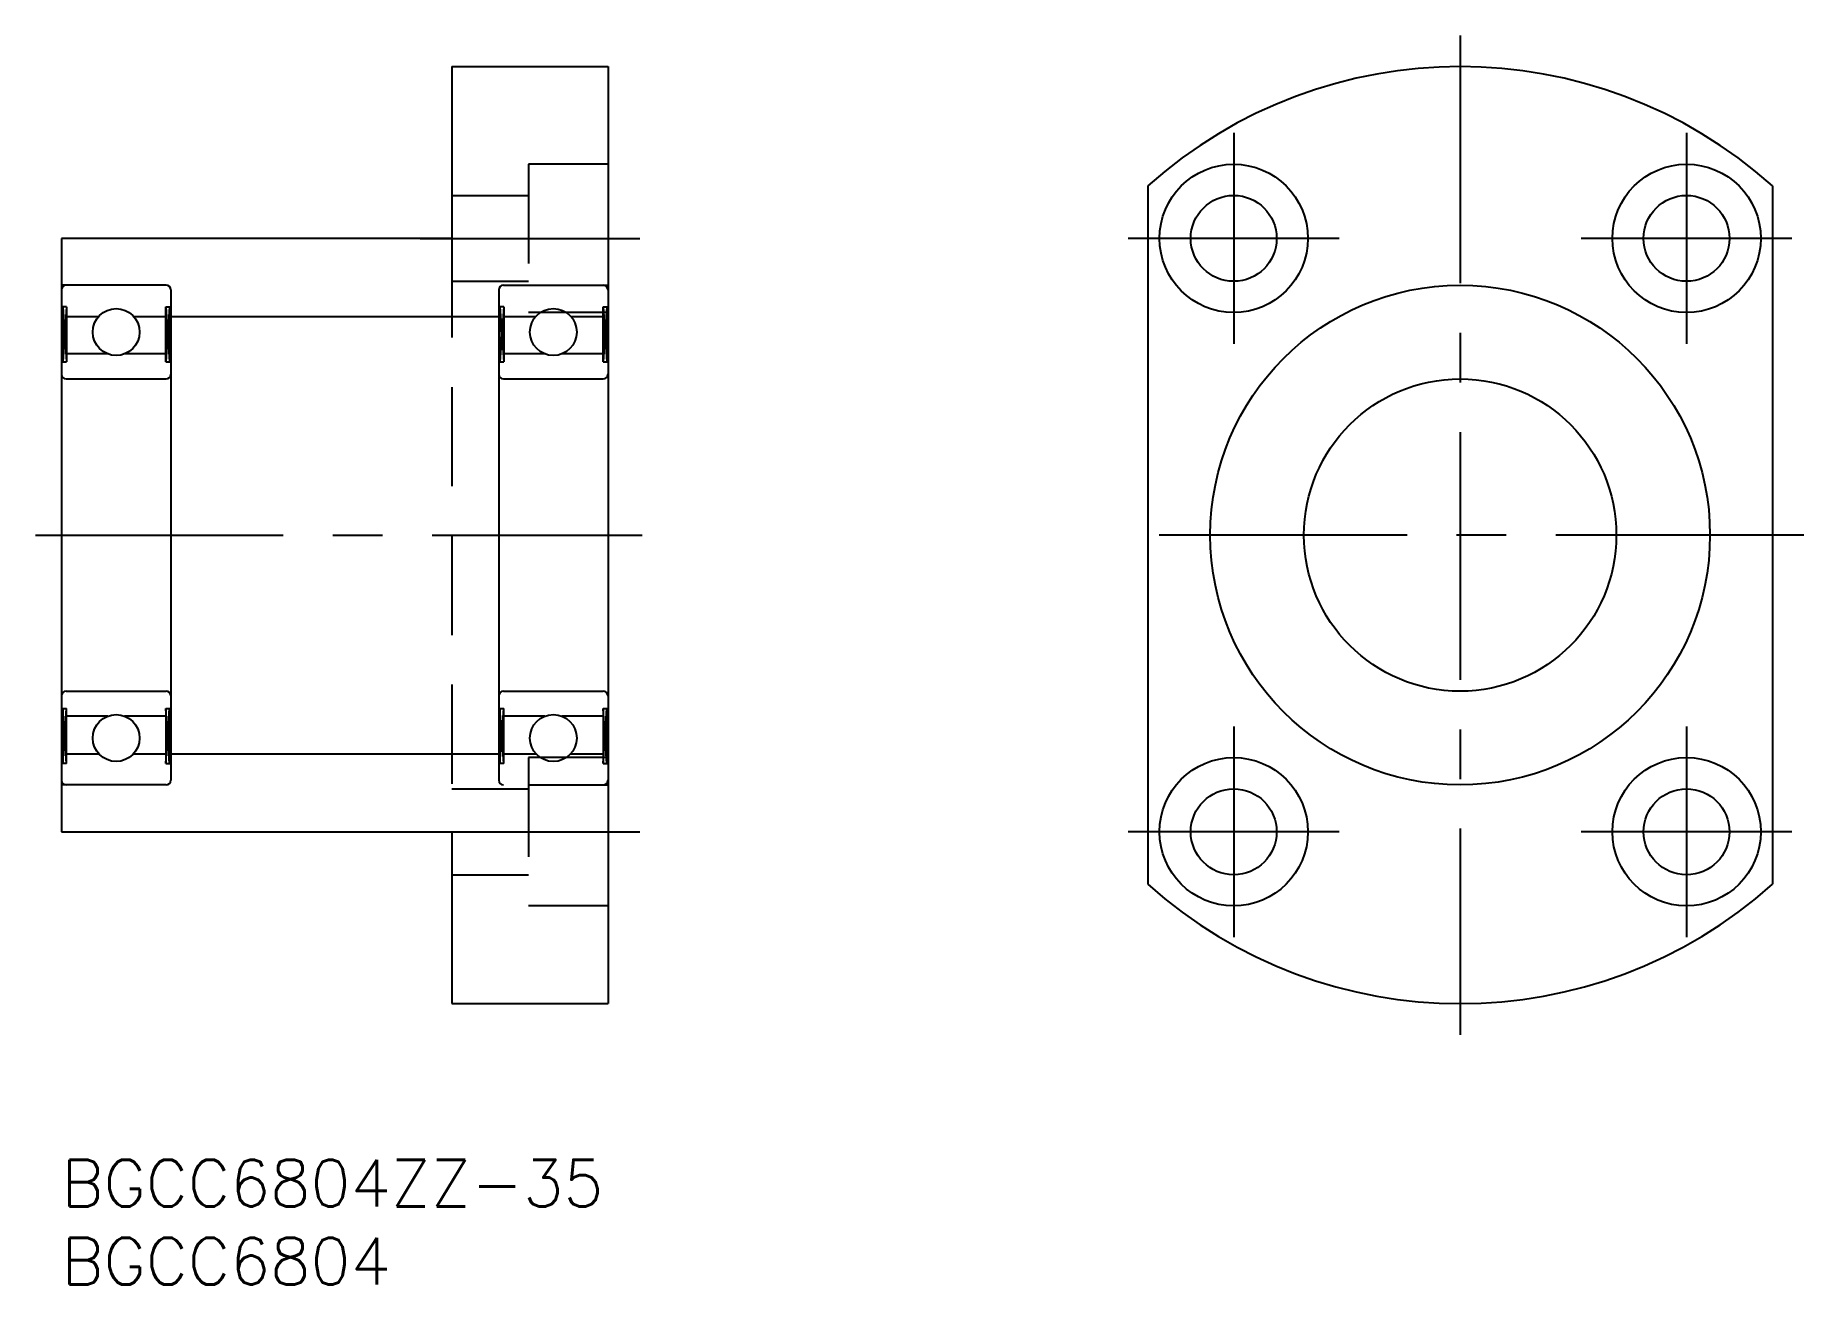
# Model space of a CAD drawing. Extents: x -2 to 112, y -8 to 72.
import ezdxf

# ---------------------------------------------------------------- set-up
doc = ezdxf.new("R2010")
doc.units = 0
doc.header["$LTSCALE"] = 0.5
doc.linetypes.add('CENTER', pattern=[50.8, 31.75, -6.35, 6.35, -6.35])
doc.linetypes.add('DASHED', pattern=[19.05, 12.7, -6.35])
for name, color, linetype in [('MSM_CENTER', 1, 'CENTER'), ('MSM_CONTINUOUS', 7, 'CONTINUOUS'), ('MSM_DASHED', 4, 'DASHED'), ('MSM_NARROW', 5, 'CONTINUOUS'), ('MSM_PART_NUMBER', 7, 'CONTINUOUS')]:
    doc.layers.add(name, color=color, linetype=linetype)
doc.styles.get("Standard").update_dxf_attribs({"font": 'txt.shx', "height": 3, "bigfont": 'bigfont.shx'})

msp = doc.modelspace()

# ---------------------------------------------------------------- linework, layer by layer
at = {"layer": 'MSM_CENTER'}
for p, q in [((89.57, 72), (89.57, 8)), ((75.07, 65.75), (75.07, 52.25)), ((104.07, 65.75), (104.07, 52.25)), ((22.97, 59), (37.03, 59)), ((81.82, 59), (68.32, 59)), ((110.82, 59), (97.32, 59)), ((-1.67, 40), (37.18, 40)), ((111.57, 40), (67.57, 40)), ((75.07, 27.75), (75.07, 14.25)), ((104.07, 27.75), (104.07, 14.25)), ((22.97, 21), (37.03, 21)), ((81.82, 21), (68.32, 21)), ((110.82, 21), (97.32, 21))]:
    msp.add_line(p, q, dxfattribs=at)
at = {"layer": 'MSM_CONTINUOUS'}
for p, q in [((25, 70), (35, 70)), ((25, 70), (25, 59)), ((35, 70), (35, 10)), ((69.57, 62.36), (69.57, 17.64)), ((109.57, 62.36), (109.57, 17.64)), ((0, 59), (0, 21)), ((25, 59), (0, 59)), ((6.7, 56), (0, 56)), ((7, 55.7), (7, 24.3)), ((28, 55.7), (28, 24.3)), ((28.3, 56), (35, 56)), ((0.32, 54.62), (0, 54.62)), ((0.08, 51.1), (0.08, 54.62)), ((0.32, 54.62), (0.32, 51.1)), ((6.68, 51.1), (6.68, 54.62)), ((6.68, 54.62), (7, 54.62)), ((6.92, 54.62), (6.92, 51.1)), ((28.32, 54.62), (28, 54.62)), ((28.08, 51.1), (28.08, 54.62)), ((28.32, 54.62), (28.32, 51.1)), ((34.68, 51.1), (34.68, 54.62)), ((34.68, 54.62), (35, 54.62)), ((34.92, 54.62), (34.92, 51.1)), ((0.32, 54), (2.38, 54)), ((4.62, 54), (6.68, 54)), ((7, 54), (28, 54)), ((28.32, 54), (30.38, 54)), ((32.62, 54), (34.68, 54)), ((0, 51.1), (0.32, 51.1)), ((2.96, 51.6), (0.32, 51.6)), ((6.68, 51.6), (4.04, 51.6)), ((6.68, 51.1), (7, 51.1)), ((28, 51.1), (28.32, 51.1)), ((30.96, 51.6), (28.32, 51.6)), ((34.68, 51.6), (32.04, 51.6)), ((34.68, 51.1), (35, 51.1)), ((0.3, 50), (6.7, 50)), ((28.3, 50), (34.7, 50)), ((0.3, 30), (6.7, 30)), ((28.3, 30), (34.7, 30)), ((0, 28.9), (0.32, 28.9)), ((0.08, 28.9), (0.08, 25.38)), ((0.32, 25.38), (0.32, 28.9)), ((2.96, 28.4), (0.32, 28.4)), ((6.68, 28.4), (4.04, 28.4)), ((6.68, 28.9), (6.68, 25.38)), ((6.68, 28.9), (7, 28.9)), ((6.92, 25.38), (6.92, 28.9)), ((28, 28.9), (28.32, 28.9)), ((28.08, 28.9), (28.08, 25.38)), ((28.32, 25.38), (28.32, 28.9)), ((30.96, 28.4), (28.32, 28.4)), ((34.68, 28.4), (32.04, 28.4)), ((34.68, 28.9), (34.68, 25.38)), ((34.68, 28.9), (35, 28.9)), ((34.92, 25.38), (34.92, 28.9)), ((0.32, 25.38), (0, 25.38)), ((0.32, 26), (2.38, 26)), ((4.62, 26), (6.68, 26)), ((6.68, 25.38), (7, 25.38)), ((7, 26), (28, 26)), ((28.32, 25.38), (28, 25.38)), ((28.32, 26), (30.38, 26)), ((32.62, 26), (34.68, 26)), ((34.68, 25.38), (35, 25.38)), ((6.7, 24), (0, 24)), ((29.9, 24), (35, 24)), ((0, 21), (25, 21)), ((25, 21), (25, 10)), ((25, 10), (35, 10))]:
    msp.add_line(p, q, dxfattribs=at)
for centre, radius in [((75.07, 59), 4.75), ((104.07, 59), 4.75), ((75.07, 59), 2.75), ((104.07, 59), 2.75), ((89.57, 40), 16), ((3.5, 53), 1.5), ((31.5, 53), 1.5), ((89.57, 40), 10), ((3.5, 27), 1.5), ((31.5, 27), 1.5), ((75.07, 21), 4.75), ((104.07, 21), 4.75), ((75.07, 21), 2.75), ((104.07, 21), 2.75)]:
    msp.add_circle(centre, radius, dxfattribs=at)
for centre, radius, start, end in [((89.57, 40), 30, 48.1897, 131.8103), ((0.3, 55.7), 0.3, 90, 180), ((6.7, 55.7), 0.3, 0, 90), ((28.3, 55.7), 0.3, 90, 180), ((34.7, 55.7), 0.3, 0, 90), ((0.3, 50.3), 0.3, 180, 270), ((6.7, 50.3), 0.3, 270, 0), ((28.3, 50.3), 0.3, 180, 270), ((34.7, 50.3), 0.3, 270, 0), ((0.3, 29.7), 0.3, 90, 180), ((6.7, 29.7), 0.3, 0, 90), ((28.3, 29.7), 0.3, 90, 180), ((34.7, 29.7), 0.3, 0, 90), ((0.3, 24.3), 0.3, 180, 270), ((6.7, 24.3), 0.3, 270, 0), ((28.3, 24.3), 0.3, 180, 270), ((34.7, 24.3), 0.3, 270, 0), ((89.57, 40), 30, 228.1897, 311.8103)]:
    msp.add_arc(centre, radius, start, end, dxfattribs=at)
at = {"layer": 'MSM_DASHED'}
for p, q in [((35, 63.75), (29.9, 63.75)), ((29.9, 63.75), (29.9, 54.25)), ((25, 61.75), (29.9, 61.75)), ((25, 59), (25, 21)), ((25, 56.25), (29.9, 56.25)), ((35, 54.25), (29.9, 54.25)), ((35, 25.75), (29.9, 25.75)), ((29.9, 25.75), (29.9, 16.25)), ((25, 23.75), (29.9, 23.75)), ((25, 18.25), (29.9, 18.25)), ((35, 16.25), (29.9, 16.25))]:
    msp.add_line(p, q, dxfattribs=at)
at = {"layer": 'MSM_NARROW'}
for p, q in [((0.08, 54.62), (0.32, 51.1)), ((0.32, 54.62), (0.08, 51.1)), ((6.68, 54.62), (6.92, 51.1)), ((6.92, 54.62), (6.68, 51.1)), ((28.08, 54.62), (28.32, 51.1)), ((28.32, 54.62), (28.08, 51.1)), ((34.68, 54.62), (34.92, 51.1)), ((34.92, 54.62), (34.68, 51.1)), ((0.08, 25.38), (0.32, 28.9)), ((0.32, 25.38), (0.08, 28.9)), ((6.68, 25.38), (6.92, 28.9)), ((6.92, 25.38), (6.68, 28.9)), ((28.08, 25.38), (28.32, 28.9)), ((28.32, 25.38), (28.08, 28.9)), ((34.68, 25.38), (34.92, 28.9)), ((34.92, 25.38), (34.68, 28.9))]:
    msp.add_line(p, q, dxfattribs=at)

# ---------------------------------------------------------------- texts
at = {"layer": 'MSM_PART_NUMBER'}
for s, p in [('BGCC6804ZZ-35', (0, -3)), ('BGCC6804', (0, -8))]:
    msp.add_text(s, height=3, dxfattribs=at).set_placement(p)

doc.saveas('drawing.dxf')
